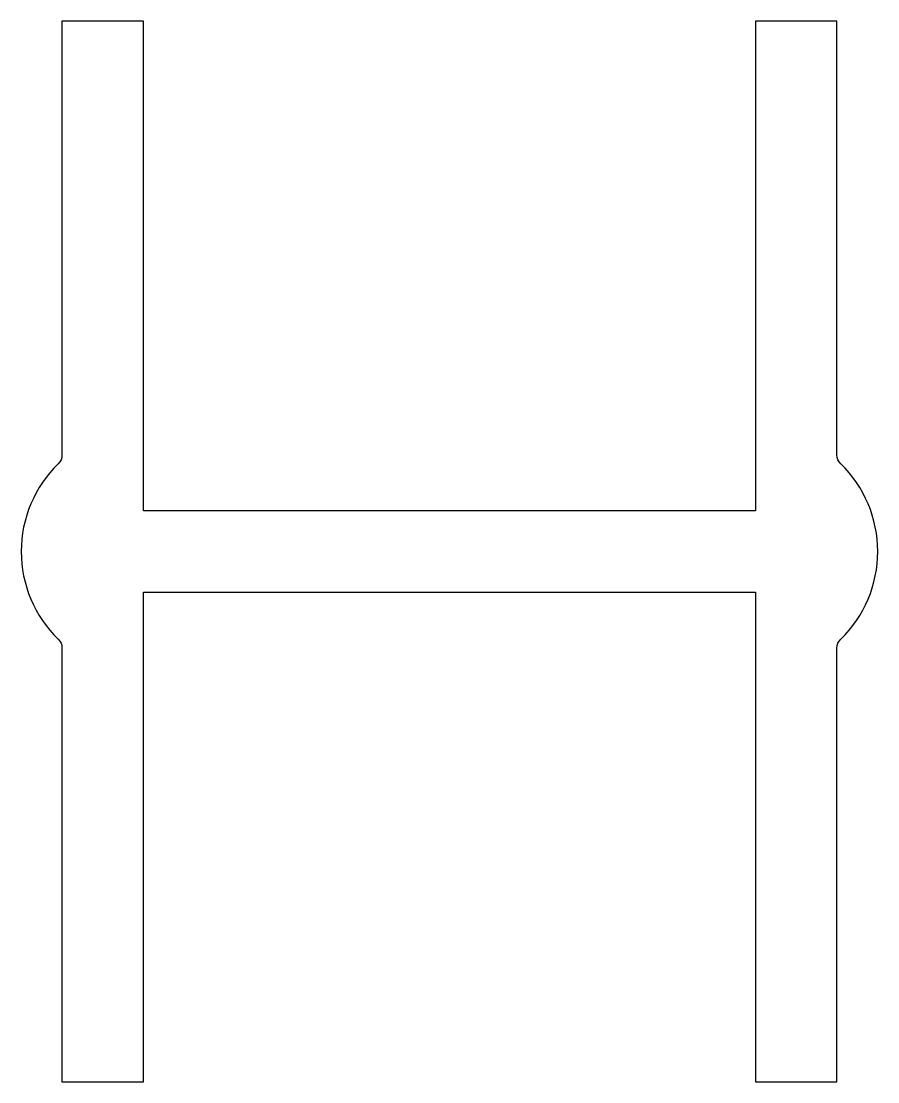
# Model space of a CAD drawing. Extents: x 256.7 to 277.7, y 245.5 to 271.5.
import ezdxf

# ---------------------------------------------------------------- set-up
doc = ezdxf.new("R2010")
doc.units = 0
doc.layers.add('ANA', color=220, linetype='CONTINUOUS')

msp = doc.modelspace()

# ---------------------------------------------------------------- linework, layer by layer
at = {"layer": 'ANA'}
msp.add_lwpolyline([(259.712, 257.502), (274.712, 257.502), (274.712, 245.502), (276.712, 245.502), (276.712, 256.135, -0.202615), (276.803, 256.35, 0.422577), (276.803, 260.653, -0.202615), (276.712, 260.868), (276.712, 271.502), (274.712, 271.502), (274.712, 259.502), (259.712, 259.502), (259.712, 271.502), (257.712, 271.502), (257.712, 260.868, -0.202615), (257.621, 260.653, 0.422577), (257.621, 256.35, -0.202615), (257.712, 256.135), (257.712, 245.502), (259.712, 245.502)], format="xyb", close=True, dxfattribs=at)

doc.saveas('drawing.dxf')
